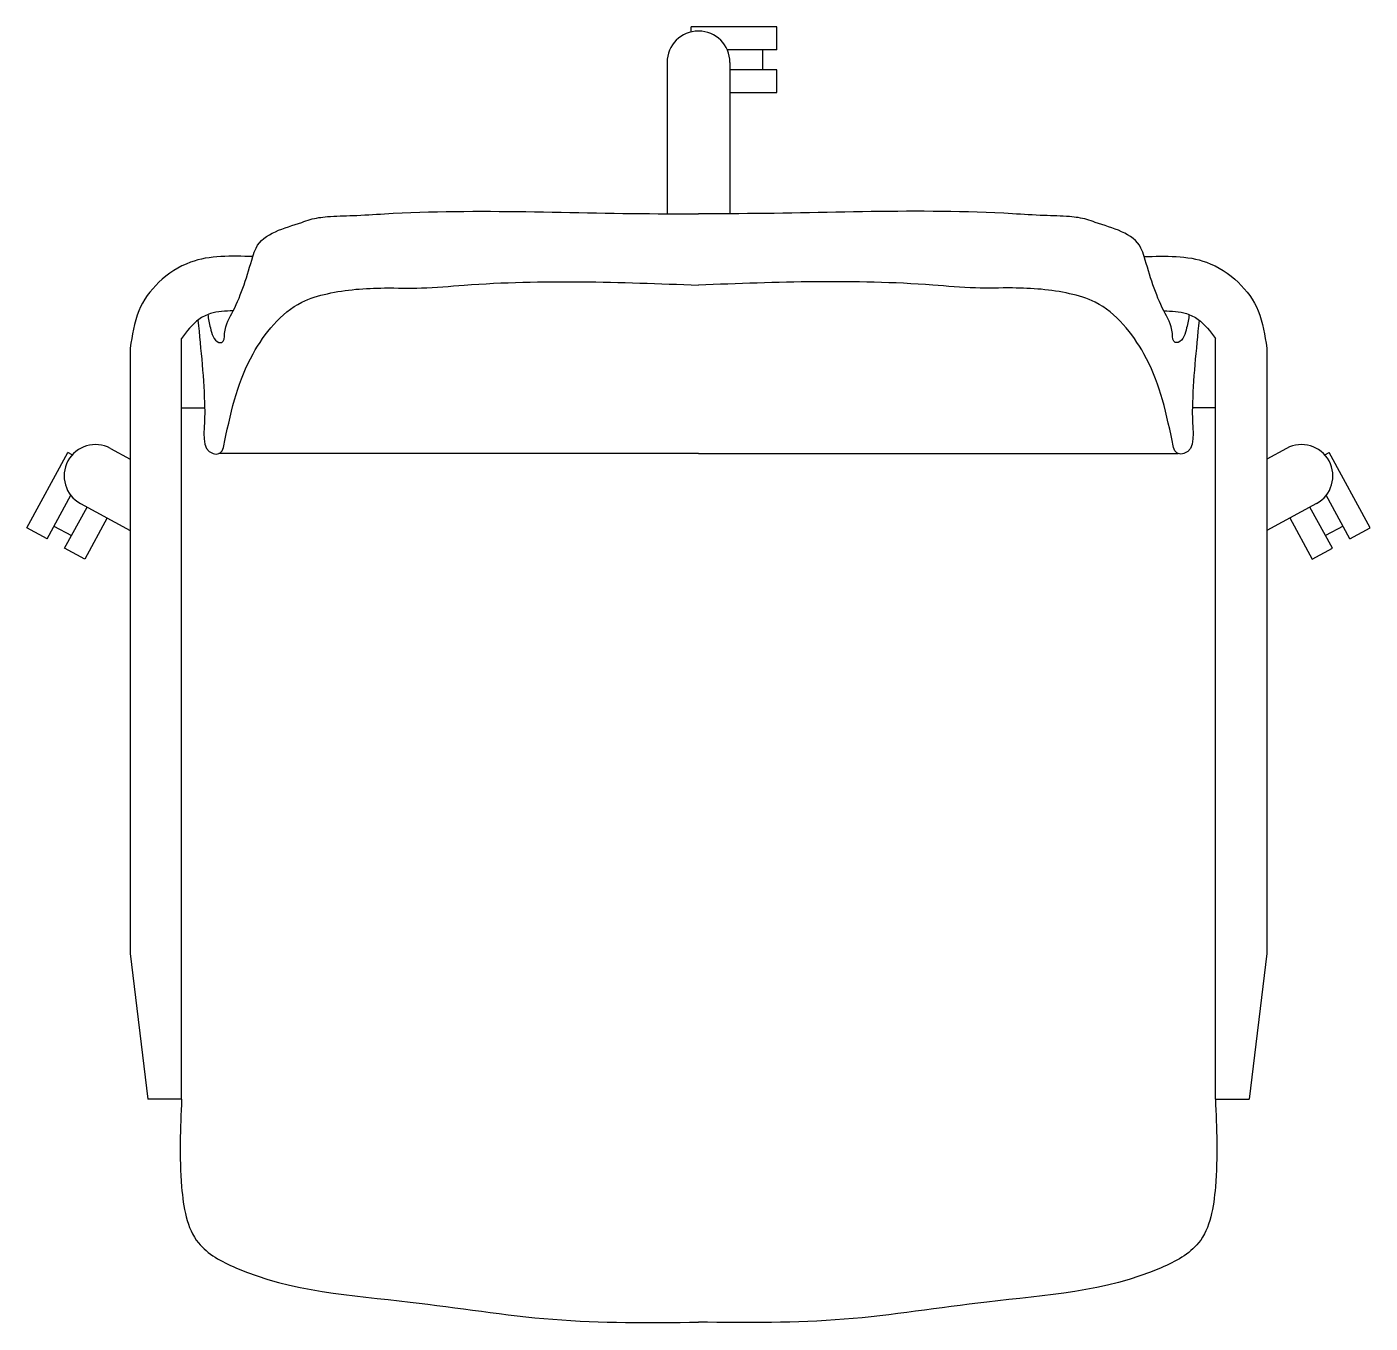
# Model space of a CAD drawing. Header units: millimetres. Extents: x -313 to 313, y 0 to 603.
import ezdxf

# ---------------------------------------------------------------- set-up
doc = ezdxf.new("R2010")
doc.units = ezdxf.units.MM
doc.layers.add('ceco.net 343', color=7, linetype='Continuous')

msp = doc.modelspace()

# ---------------------------------------------------------------- linework, layer by layer
at = {"layer": 'ceco.net 343'}
for p, q in [((36.46, 603.1), (-3.4, 603.1)), ((-3.4, 600.76), (-3.4, 603.1)), ((36.46, 592.4), (36.46, 603.1)), ((36.46, 592.4), (13.39, 592.4)), ((29.75, 592.4), (29.75, 583.1)), ((-14.61, 586.55), (-14.61, 516.07)), ((14.61, 586.55), (14.61, 516.07)), ((36.46, 583.1), (14.61, 583.1)), ((36.46, 572.47), (36.46, 583.1)), ((14.61, 572.47), (36.46, 572.47)), ((-240.61, 103.78), (-240.61, 458.06)), ((240.61, 103.78), (240.61, 458.06)), ((-264.52, 453.55), (-264.52, 171.6)), ((264.52, 453.55), (264.52, 171.6)), ((-240.61, 425.65), (-229.98, 425.65)), ((240.61, 425.65), (229.98, 425.65)), ((-273.73, 406.86), (-264.52, 401.85)), ((273.73, 406.86), (264.52, 401.85)), ((-312.66, 369.89), (-293.62, 404.91)), ((-291.57, 403.79), (-293.62, 404.91)), ((0, 404.4), (-223.34, 404.4)), ((0, 404.4), (223.34, 404.4)), ((291.57, 403.79), (293.62, 404.91)), ((312.66, 369.89), (293.62, 404.91)), ((-303.25, 364.78), (-292.24, 385.04)), ((303.25, 364.78), (292.24, 385.04)), ((-295.08, 360.34), (-284.65, 379.53)), ((-287.68, 381.18), (-264.52, 368.59)), ((287.68, 381.18), (264.52, 368.59)), ((295.08, 360.34), (284.65, 379.53)), ((-303.25, 364.78), (-312.66, 369.89)), ((-300.05, 370.67), (-291.88, 366.23)), ((-275.31, 374.45), (-285.75, 355.26)), ((275.31, 374.45), (285.75, 355.26)), ((300.05, 370.67), (291.88, 366.23)), ((303.25, 364.78), (312.66, 369.89)), ((-285.75, 355.26), (-295.08, 360.34)), ((285.75, 355.26), (295.08, 360.34)), ((-264.52, 171.6), (-256.39, 103.78)), ((264.52, 171.6), (256.39, 103.78)), ((-240.61, 103.78), (-256.39, 103.78)), ((240.61, 103.78), (256.39, 103.78))]:
    msp.add_line(p, q, dxfattribs=at)
for centre, start, end in [((0, 586.55), 0, 180), ((-280.71, 394.02), 61.46866, 241.46866), ((280.71, 394.02), 298.53134, 118.53134)]:
    msp.add_arc(centre, 14.61, start, end, dxfattribs=at)
for points in [[(-228.48, 469.12), (-227.24, 462.93), (-225.92, 458.94), (-223.26, 456.21), (-221.93, 456.21), (-220.6, 460.27), (-216.62, 470.9), (-207.45, 496.13), (-205.99, 500.12), (-184.73, 512.08), (-180.75, 513.41), (-172.78, 514.74), (-160.86, 515.27), (-146.21, 516.07), (-14.61, 516.07), (0, 516.07)], [(228.48, 469.12), (227.24, 462.93), (225.92, 458.94), (223.26, 456.21), (221.93, 456.21), (220.6, 460.27), (216.62, 470.9), (207.45, 496.13), (205.99, 500.12), (184.73, 512.08), (180.75, 513.41), (172.78, 514.74), (160.86, 515.27), (146.21, 516.07), (14.61, 516.07), (0, 516.07)], [(-207.45, 496.13), (-236.54, 493.48), (-251.23, 484.18), (-260.53, 470.9), (-264.52, 453.55)], [(207.45, 496.13), (236.54, 493.48), (251.23, 484.18), (260.53, 470.9), (264.52, 453.55)], [(-233.06, 466.54), (-229.9, 425.65), (-229.9, 421.67), (-225.92, 404.4), (-223.26, 404.4), (-220.6, 409.71), (-207.32, 450.89), (-184.73, 474.88), (-172.78, 478.87), (-146.21, 481.53), (-128.94, 481.53), (-109.01, 482.85), (0, 482.85)], [(233.06, 466.54), (229.9, 425.65), (229.9, 421.67), (225.92, 404.4), (223.26, 404.4), (220.6, 409.71), (207.32, 450.89), (184.73, 474.88), (172.78, 478.87), (146.21, 481.53), (128.94, 481.53), (109.01, 482.85), (0, 482.85)], [(-216.62, 470.9), (-227.24, 469.57), (-232.56, 466.91), (-240.61, 458.06)], [(216.62, 470.9), (227.24, 469.57), (232.56, 466.91), (240.61, 458.06)], [(-240.61, 103.78), (-240.61, 62.96), (-232.8, 36.94), (-215.37, 25.32), (-134.25, 9.38), (-67.83, 1.33), (0, 0)], [(240.61, 103.78), (240.61, 62.96), (232.8, 36.94), (215.37, 25.32), (134.25, 9.38), (67.83, 1.33), (0, 0)]]:
    msp.add_spline(points, degree=3, dxfattribs=at)

doc.saveas('drawing.dxf')
